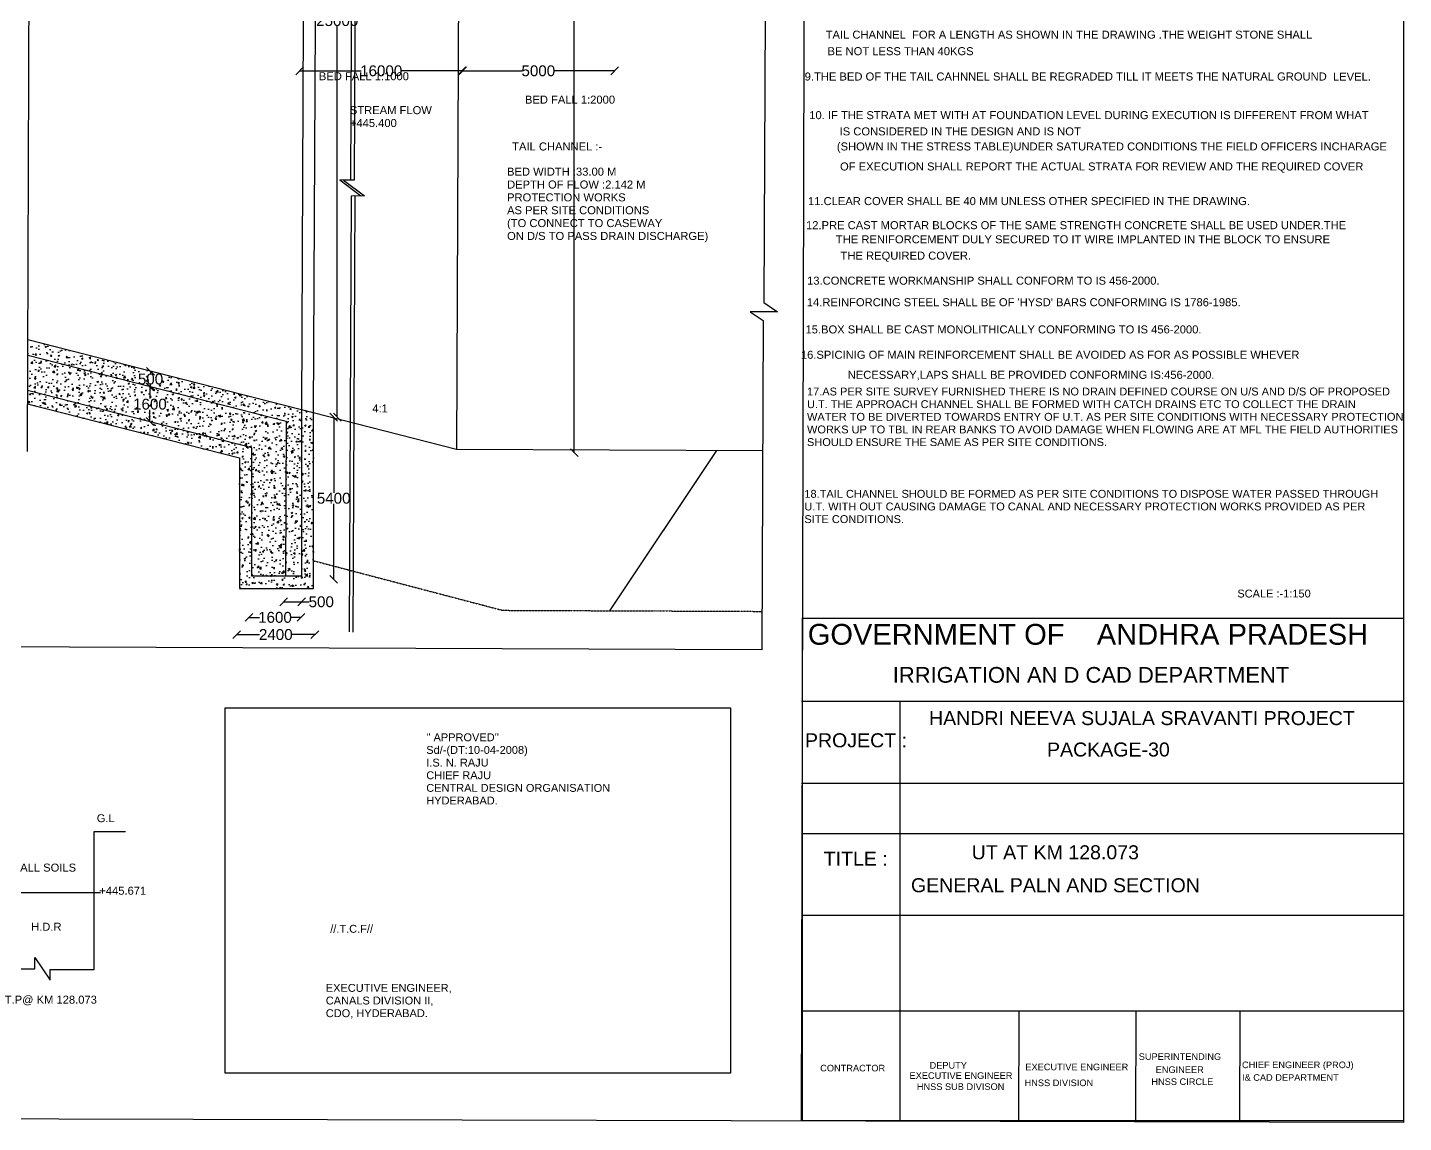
# Model space of a CAD drawing. Header units: metres. Extents: x -12667 to 104503, y -113799 to 12846.
# Drawn here: x 60104 to 104503, y -62679 to -27356 of the extents above; entities that cross this region are included whole.
import ezdxf

# ---------------------------------------------------------------- set-up
doc = ezdxf.new("R2010")
doc.units = ezdxf.units.M
doc.header["$MEASUREMENT"] = 0
doc.linetypes.add('DASHDOT', pattern=[1, 0.5, -0.25, 0, -0.25])
doc.layers.add('DRAWING', color=7, linetype='Continuous')
doc.layers.get('0').off()
doc.styles.get("Standard").update_dxf_attribs({"font": 'ARIAL_1.TTF'})
doc.dimstyles.get("Standard").update_dxf_attribs({"dimtxt": 350, "dimasz": 250, "dimexe": 0.18, "dimexo": 0.0625, "dimgap": 0.09, "dimtad": 0, "dimtih": 1, "dimtoh": 1, "dimdec": 0, "dimzin": 0, "dimdsep": 46, "dimtxsty": 'Standard', "dimblk": 'OBLIQUE', "dimcen": 0, "dimse1": 1, "dimse2": 1, "dimadec": 0, "dimazin": 0, "dimtfac": 1, "dimtdec": 0, "dimtofl": 0, "dimtmove": 0, "dimatfit": 3, "dimfxl": 0, "dimtolj": 1, "dimtzin": 0, "dimarcsym": 0})
pattern_1 = [(50, (0, 0), (502.0821, -43.9265), [52.5, -577.5]), (355, (0, 0), (-97.126, 526.5345), [42, -462]), (100.4514, (41.84, -3.66), (404.9566, 482.6077), [44.618, -490.7995]), (46.1842, (0, 140), (747.0687, -115.8633), [78.75, -866.25]), (96.6356, (62.26, 130.34), (654.264, 681.8825), [66.927, -736.199]), (351.1842, (0, 140), (654.2634, 681.883), [63, -693]), (21, (70, 105), (417.835, -281.8332), [52.5, -577.5]), (326, (70, 105), (170.3207, 507.605), [42, -462]), (71.4514, (104.8, 81.5), (588.1558, 225.7713), [44.618, -490.7995]), (37.5, (0, 0), (8.5119, 233.0257), [0, -456.4, 0, -469, 0, -463.75]), (7.5, (0, 0), (184.1487, 276.0882), [0, -267.4, 0, -445.9, 0, -176.75]), (327.5, (-156.1, 0), (373.6757, -15.7884), [0, -175, 0, -546, 0, -724.5]), (317.5, (-226.1, 0), (408.2303, 70.0735), [0, -227.5, 0, -362.6, 0, -514.5])]

# ---------------------------------------------------------------- blocks, each defined once
blk = doc.blocks.new('_Oblique')
at = {"color": 0, "linetype": 'ByBlock', "lineweight": -2}
blk.add_line((-0.5, -0.5), (0.5, 0.5), dxfattribs=at)
blk = doc.blocks.new('*D120')
at = {"layer": 'Defpoints', "color": 0}
for p in [(70456, -14343), (70097, -39925), (70456, -39925)]:
    blk.add_point(p, dxfattribs=at)
at = {"layer": 'DRAWING', "color": 0, "lineweight": -2}
for p, q in [((70097, -14343), (70097, -26955)), ((70097, -39925), (70097, -27313))]:
    blk.add_line(p, q, dxfattribs=at)
at = {"layer": 'DRAWING', "color": 0, "lineweight": -2, "xscale": 250, "yscale": 250, "zscale": 250}
for p, rotation in [((70097, -14343), 90), ((70097, -39925), 270)]:
    blk.add_blockref('_Oblique', p, dxfattribs=dict(at, rotation=rotation))
at = {"layer": 'DRAWING', "color": 0, "insert": (70097, -27134), "char_height": 350, "attachment_point": 5}
blk.add_mtext('\\A1;25000', dxfattribs=at)
blk = doc.blocks.new('*D121')
at = {"layer": 'Defpoints', "color": 0}
for p in [(70093, -39925), (69983, -45161), (70093, -45161)]:
    blk.add_point(p, dxfattribs=at)
at = {"layer": 'DRAWING', "color": 0, "lineweight": -2}
for p, q in [((69983, -39925), (69983, -42364)), ((69983, -45161), (69983, -42722))]:
    blk.add_line(p, q, dxfattribs=at)
at = {"layer": 'DRAWING', "color": 0, "lineweight": -2, "xscale": 250, "yscale": 250, "zscale": 250}
for p, rotation in [((69983, -39925), 90), ((69983, -45161), 270)]:
    blk.add_blockref('_Oblique', p, dxfattribs=dict(at, rotation=rotation))
at = {"layer": 'DRAWING', "color": 0, "insert": (69983, -42543), "char_height": 350, "attachment_point": 5}
blk.add_mtext('\\A1;5400', dxfattribs=at)
blk = doc.blocks.new('*D122')
at = {"layer": 'Defpoints', "color": 0}
for p in [(68373, -45638), (68946, -45638), (68946, -45883)]:
    blk.add_point(p, dxfattribs=at)
at = {"layer": 'DRAWING', "color": 0, "lineweight": -2}
for p, q in [((68373, -45883), (68946, -45883)), ((68946, -45883), (69196, -45883))]:
    blk.add_line(p, q, dxfattribs=at)
at = {"layer": 'DRAWING', "color": 0, "lineweight": -2, "xscale": 250, "yscale": 250, "zscale": 250, "rotation": 180}
blk.add_blockref('_Oblique', (68373, -45883), dxfattribs=at)
at = {"layer": 'DRAWING', "color": 0, "lineweight": -2, "xscale": 250, "yscale": 250, "zscale": 250}
blk.add_blockref('_Oblique', (68946, -45883), dxfattribs=at)
at = {"layer": 'DRAWING', "color": 0, "insert": (69582, -45883), "char_height": 350, "attachment_point": 5}
blk.add_mtext('\\A1;500', dxfattribs=at)
blk = doc.blocks.new('*D123')
at = {"layer": 'Defpoints', "color": 0}
for p in [(67252, -46342), (68927, -46342), (68927, -46386)]:
    blk.add_point(p, dxfattribs=at)
at = {"layer": 'DRAWING', "color": 0, "lineweight": -2}
for p, q in [((67252, -46386), (67584, -46386)), ((68927, -46386), (68595, -46386))]:
    blk.add_line(p, q, dxfattribs=at)
at = {"layer": 'DRAWING', "color": 0, "lineweight": -2, "xscale": 250, "yscale": 250, "zscale": 250, "rotation": 180}
blk.add_blockref('_Oblique', (67252, -46386), dxfattribs=at)
at = {"layer": 'DRAWING', "color": 0, "lineweight": -2, "xscale": 250, "yscale": 250, "zscale": 250}
blk.add_blockref('_Oblique', (68927, -46386), dxfattribs=at)
at = {"layer": 'DRAWING', "color": 0, "insert": (68089, -46386), "char_height": 350, "attachment_point": 5}
blk.add_mtext('\\A1;1600', dxfattribs=at)
blk = doc.blocks.new('*D124')
at = {"layer": 'Defpoints', "color": 0}
for p in [(66855, -46940), (66855, -46952), (69374, -46952)]:
    blk.add_point(p, dxfattribs=at)
at = {"layer": 'DRAWING', "color": 0, "lineweight": -2}
for p, q in [((66855, -46940), (67589, -46940)), ((69374, -46940), (68639, -46940))]:
    blk.add_line(p, q, dxfattribs=at)
at = {"layer": 'DRAWING', "color": 0, "lineweight": -2, "xscale": 250, "yscale": 250, "zscale": 250, "rotation": 180}
blk.add_blockref('_Oblique', (66855, -46940), dxfattribs=at)
at = {"layer": 'DRAWING', "color": 0, "lineweight": -2, "xscale": 250, "yscale": 250, "zscale": 250}
blk.add_blockref('_Oblique', (69374, -46940), dxfattribs=at)
at = {"layer": 'DRAWING', "color": 0, "insert": (68114, -46940), "char_height": 350, "attachment_point": 5}
blk.add_mtext('\\A1;2400', dxfattribs=at)
blk = doc.blocks.new('*D125')
at = {"layer": 'Defpoints', "color": 0}
for p in [(64112, -38446), (64073, -38951), (64112, -38951)]:
    blk.add_point(p, dxfattribs=at)
at = {"layer": 'DRAWING', "color": 0, "lineweight": -2}
for p, q in [((64073, -38446), (64073, -38520)), ((64073, -38951), (64073, -38877))]:
    blk.add_line(p, q, dxfattribs=at)
at = {"layer": 'DRAWING', "color": 0, "lineweight": -2, "xscale": 250, "yscale": 250, "zscale": 250}
for p, rotation in [((64073, -38446), 90), ((64073, -38951), 270)]:
    blk.add_blockref('_Oblique', p, dxfattribs=dict(at, rotation=rotation))
at = {"layer": 'DRAWING', "color": 0, "insert": (64073, -38698), "char_height": 350, "attachment_point": 5}
blk.add_mtext('\\A1;500', dxfattribs=at)
blk = doc.blocks.new('*D126')
at = {"layer": 'Defpoints', "color": 0}
for p in [(64073, -38951), (64053, -40065), (64073, -40065)]:
    blk.add_point(p, dxfattribs=at)
at = {"layer": 'DRAWING', "color": 0, "lineweight": -2}
for p, q in [((64053, -38951), (64053, -39329)), ((64053, -40065), (64053, -39687))]:
    blk.add_line(p, q, dxfattribs=at)
at = {"layer": 'DRAWING', "color": 0, "lineweight": -2, "xscale": 250, "yscale": 250, "zscale": 250}
for p, rotation in [((64053, -38951), 90), ((64053, -40065), 270)]:
    blk.add_blockref('_Oblique', p, dxfattribs=dict(at, rotation=rotation))
at = {"layer": 'DRAWING', "color": 0, "insert": (64053, -39508), "char_height": 350, "attachment_point": 5}
blk.add_mtext('\\A1;1600', dxfattribs=at)
blk = doc.blocks.new('*D127')
at = {"layer": 'Defpoints', "color": 0}
for p in [(74124, -28598), (74124, -28754), (79049, -28598)]:
    blk.add_point(p, dxfattribs=at)
at = {"layer": 'DRAWING', "color": 0, "lineweight": -2}
for p, q in [((74124, -28754), (76064, -28754)), ((79049, -28754), (77109, -28754))]:
    blk.add_line(p, q, dxfattribs=at)
at = {"layer": 'DRAWING', "color": 0, "lineweight": -2, "xscale": 250, "yscale": 250, "zscale": 250, "rotation": 180}
blk.add_blockref('_Oblique', (74124, -28754), dxfattribs=at)
at = {"layer": 'DRAWING', "color": 0, "lineweight": -2, "xscale": 250, "yscale": 250, "zscale": 250}
blk.add_blockref('_Oblique', (79049, -28754), dxfattribs=at)
at = {"layer": 'DRAWING', "color": 0, "insert": (76586, -28754), "char_height": 350, "attachment_point": 5}
blk.add_mtext('\\A1;5000', dxfattribs=at)
blk = doc.blocks.new('*D128')
at = {"layer": 'Defpoints', "color": 0}
for p in [(68886, -28754), (68886, -28754), (74146, -28754)]:
    blk.add_point(p, dxfattribs=at)
at = {"layer": 'DRAWING', "color": 0, "lineweight": -2}
for p, q in [((68886, -28754), (70874, -28754)), ((74146, -28754), (72158, -28754))]:
    blk.add_line(p, q, dxfattribs=at)
at = {"layer": 'DRAWING', "color": 0, "lineweight": -2, "xscale": 250, "yscale": 250, "zscale": 250, "rotation": 180}
blk.add_blockref('_Oblique', (68886, -28754), dxfattribs=at)
at = {"layer": 'DRAWING', "color": 0, "lineweight": -2, "xscale": 250, "yscale": 250, "zscale": 250}
blk.add_blockref('_Oblique', (74146, -28754), dxfattribs=at)
at = {"layer": 'DRAWING', "color": 0, "insert": (71516, -28754), "char_height": 350, "attachment_point": 5}
blk.add_mtext('\\A1;16000', dxfattribs=at)
blk = doc.blocks.new('*D129')
at = {"layer": 'Defpoints', "color": 0}
for p in [(75080, -13437), (75080, -41075), (77746, -41075)]:
    blk.add_point(p, dxfattribs=at)
at = {"layer": 'DRAWING', "color": 0, "lineweight": -2}
for p, q in [((77746, -13437), (77746, -26255)), ((77746, -41075), (77746, -26613))]:
    blk.add_line(p, q, dxfattribs=at)
at = {"layer": 'DRAWING', "color": 0, "lineweight": -2, "xscale": 250, "yscale": 250, "zscale": 250}
for p, rotation in [((77746, -13437), 90), ((77746, -41075), 270)]:
    blk.add_blockref('_Oblique', p, dxfattribs=dict(at, rotation=rotation))
at = {"layer": 'DRAWING', "color": 0, "insert": (77746, -26434), "char_height": 350, "attachment_point": 5}
blk.add_mtext('\\A1;33000', dxfattribs=at)

msp = doc.modelspace()

# ---------------------------------------------------------------- hatches: boundary and pattern name
at = {"layer": 'DRAWING'}
h = msp.add_hatch(dxfattribs=at)
h.set_pattern_fill('AR-CONC,_O', color=256, scale=70)
h.set_pattern_definition(pattern_1)
h.paths.add_polyline_path([(60112.5, -37421.6), (60110.5, -37927.8), (68445.1, -40055.1), (68433.6, -45055.4), (68939.4, -45056.6), (68944.2, -39682)])
h.paths.add_polyline_path([(63578.7, -39061.5), (64569.5, -39061.5), (64569.5, -38340.3), (63578.7, -38340.3)], flags=25)
h = msp.add_hatch(dxfattribs=at)
h.set_pattern_fill('AR-CONC,_O', color=256, scale=70)
h.set_pattern_definition(pattern_1)
h.paths.add_polyline_path([(60110.5, -37927.8), (60106, -39068.6), (67339.4, -40919.7), (67342.5, -45052.9), (68433.6, -45055.4), (68445.1, -40055.1)])
h.paths.add_polyline_path([(63578.7, -39061.5), (64569.5, -39061.5), (64569.5, -38340.3), (63578.7, -38340.3)], flags=24)
h.paths.add_polyline_path([(63406.5, -39871.3), (64669.2, -39871.3), (64669.2, -39150), (63406.5, -39150)], flags=24)
h = msp.add_hatch(dxfattribs=at)
h.set_pattern_fill('AR-CONC,_O', color=256, scale=70)
h.set_pattern_definition(pattern_1)
h.paths.add_polyline_path([(60106, -39068.6), (60104.4, -39499.6), (66939.6, -41241.9), (66939.8, -45456.1), (69335.8, -45458.3), (69337, -39782.5), (68944.2, -39682), (68939.4, -45056.6), (67342.5, -45052.9), (67339.4, -40919.7)])

# ---------------------------------------------------------------- linework, layer by layer
for points in [[(104503.1, -62679.1), (-12666.6, -62384.4), (-12666.6, 12846.1), (104503.1, 12551.3)], [(104503.1, -62630.2), (85111.5, -62630.2), (85111.5, -46410.7), (104503.1, -46410.7)], [(66486.7, -49300), (82785.9, -49300), (82785.9, -61085.9), (66486.7, -61085.9)]]:
    msp.add_lwpolyline(points, close=True, dxfattribs=at)
for points in [[(57819.1, -6387.8), (84001.6, -6554.4), (83933.3, -19286.9), (84372.2, -19602.1), (83499, -19611.2), (83942.5, -19920.4), (83868.2, -36226.5), (84301.6, -36528.4), (83426.8, -36526.4), (83840.8, -36808.1), (83797.4, -47430.8), (-11155.4, -47067.4)], [(70601.4, -8152.8), (70591.3, -13169.2), (70123.2, -13162.1), (70942.4, -13683.6), (70607.5, -13683.6), (70523.3, -32276.4), (70184.7, -32274.2), (70862.2, -32785.3), (70547.8, -32791.9), (70484.6, -46854.3)], [(70719.7, -8155.2), (70709.6, -13171.6), (70241.5, -13164.5), (71060.7, -13686), (70725.8, -13686), (70641.6, -32278.8), (70303, -32276.6), (70980.5, -32787.7), (70666.1, -32794.2), (70602.9, -46856.7)], [(60104.4, -39499.6), (66939.6, -41241.9), (66939.8, -45456.1), (69335.8, -45458.3), (69337, -39782.5), (69456.1, -14588.4), (69476.9, -8870.6), (67091.7, -8859.3), (67078.9, -13084.4), (60231.1, -14768)], [(60229.2, -15197.5), (67484.9, -13424), (67495.9, -9262.2), (69101.4, -9268.3), (69054.5, -14687.1), (68944.2, -39682), (68939.4, -45056.6), (67342.5, -45052.9), (67339.4, -40919.7), (60106, -39068.6)], [(60098.4, -41029.8), (60157.9, -25756.9), (61190.4, -25763.9), (59598.4, -24942.3), (60187.3, -24937.3), (60238.2, -13117.5)], [(74066.6, -13454.4), (73944.9, -40961.8)], [(85190.7, -14929.2), (85070.7, -62630.2)], [(60112.5, -37421.6), (73944.9, -40961.8), (83823.7, -41002.2)], [(60110.5, -37927.8), (68445.1, -40055.1), (68433.6, -45055.4)], [(78888.7, -46170.7), (82344.5, -40996.1)], [(85080, -49084.8), (104489.5, -49084.8)], [(88260.2, -62630.2), (88260.2, -49084.8)], [(85080, -51733.5), (104489.5, -51733.5)], [(58496.8, -53280.4), (59502.4, -53280.4), (59502.4, -57727.8), (60341.6, -57727.8), (60341.6, -57355.1), (60838.2, -58089.9), (60838.2, -57742), (62258.6, -57742), (62258.6, -53287.1), (63262, -53287.1)], [(85080, -53354.8), (104489.5, -53354.8)], [(58472.5, -55260.4), (62457.2, -55260.4)], [(85080, -55990.7), (104489.5, -55990.7)], [(85080, -59080.9), (104489.5, -59080.9)], [(92086.4, -59080.9), (92077.4, -62647.9)], [(95868.4, -59080.9), (95859.4, -62647.9)], [(99225.4, -59080.9), (99216.5, -62647.9)]]:
    msp.add_lwpolyline(points, dxfattribs=at)
at = {"layer": 'DRAWING', "linetype": 'DASHDOT'}
msp.add_lwpolyline([(69336, -44557.4), (75435.6, -46156.6), (83802.5, -46190.8)], dxfattribs=at)

# ---------------------------------------------------------------- texts
at = {"layer": 'DRAWING'}
for s, height, p in [('TAIL CHANNEL  FOR A LENGTH AS SHOWN IN THE DRAWING .THE WEIGHT STONE SHALL', 258.423, (85857.9, -27714.9)), (' BE NOT LESS THAN 40KGS', 258.423, (85817.7, -28248.7)), ('BED FALL 1:1000', 258.177, (69504.4, -29056.3)), ('9.THE BED OF THE TAIL CAHNNEL SHALL BE REGRADED TILL IT MEETS THE NATURAL GROUND', 258.423, (85179.6, -29065.2)), ('LEVEL.', 258.42, (102226.7, -29071.8)), ('BED FALL 1:2000', 258.177, (76155.5, -29811.3)), ('STREAM FLOW', 258.177, (70505.9, -30150.8)), ('10. IF THE STRATA MET WITH AT FOUNDATION LEVEL DURING EXECUTION IS DIFFERENT FROM WHAT ', 258.423, (85328.1, -30312)), ('+445.400', 258.18, (70505.9, -30565.6)), ('IS CONSIDERED IN THE DESIGN AND IS NOT ', 258.423, (86308.5, -30835.4)), ('TAIL CHANNEL :-', 258.177, (75743, -31322.7)), ('(SHOWN IN THE STRESS TABLE)UNDER SATURATED CONDITIONS THE FIELD OFFICERS INCHARAGE ', 258.423, (86218.9, -31321.9)), ('BED WIDTH :33.00 M', 258.177, (75578, -32134.9)), ('  OF EXECUTION SHALL REPORT THE ACTUAL STRATA FOR REVIEW AND THE REQUIRED COVER', 258.423, (86121.9, -31967.8)), ('DEPTH OF FLOW :2.142 M', 258.177, (75578, -32549.6)), ('PROTECTION WORKS ', 258.177, (75578, -32964.3)), ('11.CLEAR COVER SHALL BE 40 MM UNLESS OTHER SPECIFIED IN THE DRAWING.', 258.423, (85288.8, -33084.6)), ('AS PER SITE CONDITIONS ', 258.177, (75578, -33379.1)), ('(TO CONNECT TO CASEWAY', 258.177, (75578, -33793.8)), ('12.PRE CAST MORTAR BLOCKS OF THE SAME STRENGTH CONCRETE SHALL BE USED UNDER.THE  ', 258.423, (85224.4, -33861.2)), ('ON D/S TO PASS DRAIN DISCHARGE)', 258.177, (75578, -34208.5)), ('THE RENIFORCEMENT DULY SECURED TO IT WIRE IMPLANTED IN THE BLOCK TO ENSURE ', 258.423, (86188.4, -34317.4)), ('THE REQUIRED COVER. ', 258.423, (86339, -34843.6)), ('13.CONCRETE WORKMANSHIP SHALL CONFORM TO IS 456-2000.', 258.423, (85258.5, -35650.8)), ("14.REINFORCING STEEL SHALL BE OF 'HYSD' BARS CONFORMING IS 1786-1985. ", 258.423, (85249.5, -36346.9)), ('15.BOX SHALL BE CAST MONOLITHICALLY CONFORMING TO IS 456-2000.', 258.423, (85207.5, -37224.5)), ('16.SPICINIG OF MAIN REINFORCEMENT SHALL BE AVOIDED AS FOR AS POSSIBLE WHEVER', 258.423, (85058.9, -38041.7)), ('NECESSARY,LAPS SHALL BE PROVIDED CONFORMING IS:456-2000.', 258.423, (86568.6, -38689.1)), ('17.AS PER SITE SURVEY FURNISHED THERE IS NO DRAIN DEFINED COURSE ON U/S AND D/S OF PROPOSED', 254.072, (85256, -39225.2)), ('4:1', 258.18, (71228.4, -39773.1)), ('U.T. THE APPROACH CHANNEL SHALL BE FORMED WITH CATCH DRAINS ETC TO COLLECT THE DRAIN ', 254.072, (85256, -39633.4)), ('WATER TO BE DIVERTED TOWARDS ENTRY OF U.T. AS PER SITE CONDITIONS WITH NECESSARY PROTECTION', 254.072, (85256, -40041.5)), ('WORKS UP TO TBL IN REAR BANKS TO AVOID DAMAGE WHEN FLOWING ARE AT MFL THE FIELD AUTHORITIES', 254.072, (85256, -40449.7)), ('SHOULD ENSURE THE SAME AS PER SITE CONDITIONS.', 254.072, (85256, -40857.8)), ('18.TAIL CHANNEL SHOULD BE FORMED AS PER SITE CONDITIONS TO DISPOSE WATER PASSED THROUGH', 254.072, (85171.1, -42526.2)), ('U.T. WITH OUT CAUSING DAMAGE TO CANAL AND NECESSARY PROTECTION WORKS PROVIDED AS PER ', 254.072, (85171.1, -42934.4)), ('SITE CONDITIONS.', 254.072, (85171.1, -43342.5)), ('SCALE :-1:150', 254.072, (99142.5, -45743.1)), ('GOVERNMENT OF    ANDHRA PRADESH ', 671.41, (85280.8, -47267.5)), ('IRRIGATION AN D CAD DEPARTMENT ', 507.217, (88023.7, -48492.8)), ('HANDRI NEEVA SUJALA SRAVANTI PROJECT ', 451.587, (89192.8, -49859.7)), ("'' APPROVED''", 254.072, (72970.7, -50379.9)), ('PROJECT :', 451.59, (85189.3, -50575.7)), ('Sd/-(DT:10-04-2008)', 254.072, (72970.7, -50788.1)), ('PACKAGE-30', 451.59, (93001, -50873)), ('I.S. N. RAJU ', 254.072, (72970.7, -51196.2)), ('CHIEF RAJU', 254.07, (72970.7, -51604.4)), ('CENTRAL DESIGN ORGANISATION', 254.072, (72970.7, -52012.5)), ('HYDERABAD.', 254.07, (72970.7, -52420.7)), ('G.L', 254.07, (62339.6, -52991.1)), ('TITLE :', 451.59, (85794.9, -54393.4)), ('UT AT KM 128.073', 451.587, (90569.2, -54188.2)), ('ALL SOILS ', 258.18, (59866.4, -54585.9)), ('GENERAL PALN AND SECTION ', 451.587, (88610, -55251.1)), ('+445.671', 258.18, (62419.4, -55332.3)), ('H.D.R ', 258.18, (60218.8, -56494.4)), ('//.T.C.F//', 254.07, (69871.7, -56559.2)), ('T.P@ KM 128.073', 258.177, (59369.9, -58846.6)), ('EXECUTIVE ENGINEER,', 254.072, (69728.6, -58464.3)), ('CANALS DIVISION II,', 254.072, (69728.6, -58872.4)), ('CDO, HYDERABAD.', 254.072, (69728.6, -59280.6)), ('CONTRACTOR', 212.83, (85681.6, -61031.4)), ('DEPUTY ', 212.83, (89212, -60942.9)), ('EXECUTIVE ENGINEER ', 212.831, (92301.8, -60994.4)), ('SUPERINTENDING', 212.831, (95960.5, -60660.3)), ('CHIEF ENGINEER (PROJ)', 212.831, (99292.7, -60926.5)), ('EXECUTIVE ENGINEER', 212.831, (88564.4, -61273.2)), ('HNSS CIRCLE ', 212.831, (96368.7, -61469.2)), ('ENGINEER', 212.83, (96506.2, -61081.9)), ('I& CAD DEPARTMENT ', 212.831, (99292.7, -61334.6)), ('HNSS SUB DIVISON ', 212.831, (88799.2, -61630.1)), ('HNSS DIVISION', 212.831, (92276.8, -61506.7))]:
    msp.add_text(s, height=height, dxfattribs=at).set_placement(p)

# ---------------------------------------------------------------- dimensions: what is measured, and where the dimension line sits
dim = msp.add_linear_dim(base=(77746.5, -41075.4), p1=(75079.5, -13436.7), p2=(75079.5, -41075.4), angle=90, text='33000', dimstyle='Standard', dxfattribs=at)
dim.commit()
dim.dimension.update_dxf_attribs({"geometry": '*D129', "text_midpoint": (77746.5, -26434), "dimtype": 160})
for base, p1, p2, text, picture, middle in [((70097.2, -39925.3), (70455.7, -14342.5), (70455.7, -39925.3), '25000', '*D120', (70097.2, -27133.9)), ((64072.5, -38951), (64111.8, -38445.8), (64111.8, -38951), '500', '*D125', (64072.5, -38698.4)), ((64052.8, -40065.3), (64072.5, -38951), (64072.5, -40065.3), '1600', '*D126', (64052.8, -39508.2)), ((69983.4, -45161.1), (70093.4, -39925.3), (70093.4, -45161.1), '5400', '*D121', (69983.4, -42543.2))]:
    dim = msp.add_linear_dim(base=base, p1=p1, p2=p2, angle=90, text=text, dimstyle='Standard', dxfattribs=at)
    dim.commit()
    dim.dimension.update_dxf_attribs({"geometry": picture, "text_midpoint": middle})
for base, p1, p2, text, picture, middle in [((68886.1, -28753.9), (74145.9, -28753.9), (68886.1, -28753.9), '16000', '*D128', (71516, -28753.9)), ((74123.7, -28753.9), (79049.2, -28598), (74123.7, -28598), '5000', '*D127', (76586.4, -28753.9)), ((68945.5, -45883), (68372.5, -45637.7), (68945.5, -45637.7), '500', '*D122', (69581.7, -45883)), ((68926.6, -46386.2), (67251.7, -46342.1), (68926.6, -46342.1), '1600', '*D123', (68089.1, -46386.2)), ((66855, -46939.7), (69373.7, -46952.2), (66855, -46952.2), '2400', '*D124', (68114.3, -46939.7))]:
    dim = msp.add_linear_dim(base=base, p1=p1, p2=p2, text=text, dimstyle='Standard', dxfattribs=at)
    dim.commit()
    dim.dimension.update_dxf_attribs({"geometry": picture, "text_midpoint": middle})

doc.saveas('drawing.dxf')
